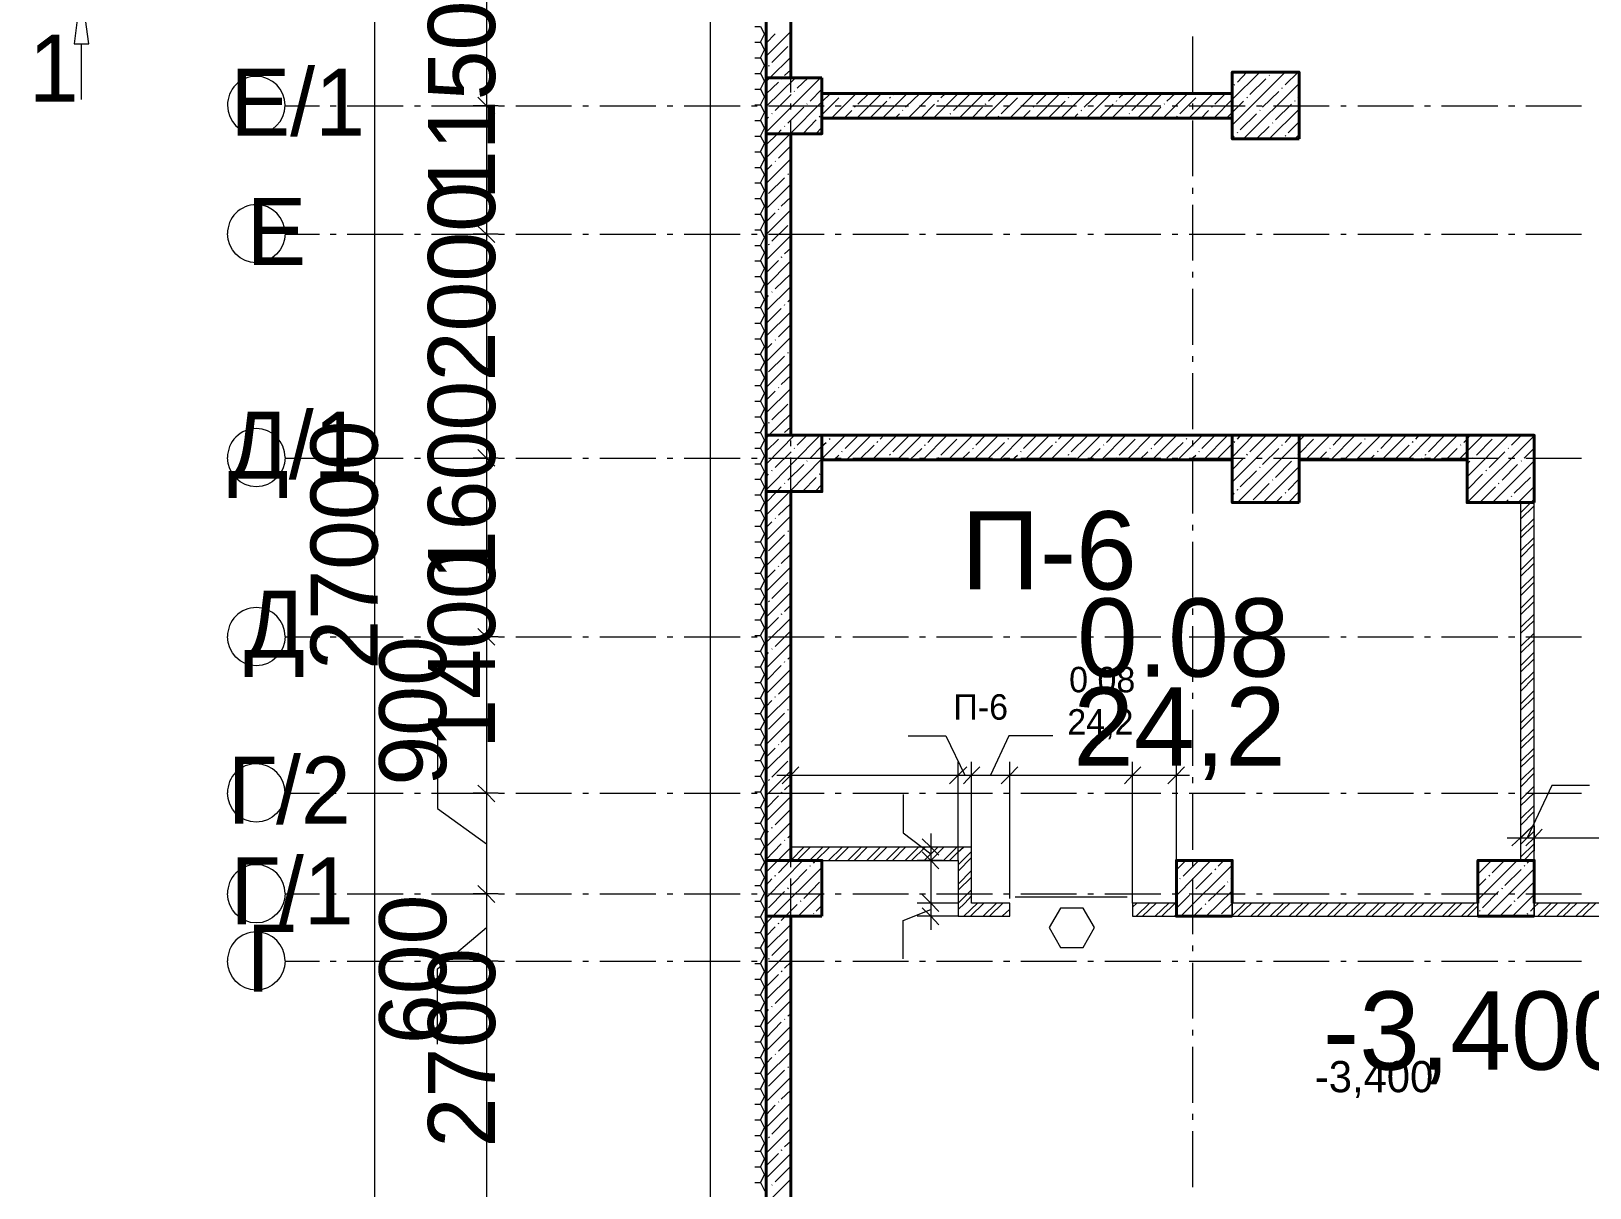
# Model space of a CAD drawing. Header units: millimetres. Extents: x -249154 to 415037, y -45458 to 354837.
# Drawn here: x -236816 to -222865, y 9990 to 20339 of the extents above; entities that cross this region are included whole.
import ezdxf

# ---------------------------------------------------------------- set-up
doc = ezdxf.new("R2010")
doc.units = ezdxf.units.MM
doc.layers.add('PDF _Текст', color=7, linetype='Continuous')
doc.styles.get("Standard").update_dxf_attribs({"font": 'arial.ttf'})

msp = doc.modelspace()

# ---------------------------------------------------------------- linework, layer by layer
at = {"lineweight": 9}
for points in [[(-191611, 25247), (-191611, 25650), (-195996, 25650), (-195996, 29132), (-230738, 29132), (-230738, 909), (-191611, 909), (-191611, 1308)], [(-233742, 28649), (-233742, 1392)], [(-232742, 28649), (-232742, 23675), (-232742, 22828), (-232742, 19672), (-232742, 18524), (-232742, 16520), (-232742, 14919), (-232742, 13521), (-232742, 12619), (-232742, 12017), (-232742, 9319), (-232742, 5112), (-232742, 1392)], [(-230340, 20380), (-230289, 20380), (-230251, 20312), (-230238, 20312)], [(-230340, 20240), (-230289, 20240), (-230251, 20172), (-230238, 20172)], [(-230289, 20240), (-230251, 20312)], [(-230238, 20117), (-230018, 20337)], [(-230238, 20231), (-230158, 20316)], [(-230018, 19791), (-230018, 20291)], [(-226417, 19791), (-226417, 20291)], [(-236368, 20227), (-236368, 19727)], [(-230340, 20100), (-230289, 20100), (-230251, 20032), (-230238, 20032)], [(-230289, 20100), (-230251, 20172)], [(-230238, 19888), (-230204, 19922), (-230018, 20108)], [(-230188, 20058), (-230044, 20202)], [(-230340, 19960), (-230289, 19960), (-230251, 19892), (-230238, 19892)], [(-230289, 19960), (-230251, 20032)], [(-230217, 20028), (-230209, 20032)], [(-230073, 19943), (-230018, 19994)], [(-226231, 19562), (-226066, 19727), (-225820, 19973)], [(-226066, 19956), (-226049, 19973)], [(-226066, 19498), (-225591, 19973)], [(-226019, 19884), (-225934, 19973)], [(-225705, 19973), (-225705, 19973)], [(-225591, 19859), (-225477, 19973)], [(-230340, 19820), (-230289, 19820), (-230251, 19753), (-230238, 19753)], [(-230289, 19820), (-230251, 19892)], [(-230238, 19664), (-229976, 19922)], [(-230238, 19435), (-229751, 19922)], [(-230238, 19778), (-230128, 19884)], [(-230103, 19914), (-230094, 19918)], [(-229959, 19829), (-229861, 19922)], [(-229844, 19714), (-229738, 19820)], [(-226049, 19859), (-226044, 19863)], [(-225964, 19376), (-225468, 19871)], [(-225909, 19774), (-225765, 19914)], [(-225735, 19943), (-225731, 19947)], [(-225621, 19829), (-225617, 19833)], [(-234543, 19672), (-234237, 19672)], [(-234140, 19672), (-234085, 19672)], [(-233988, 19672), (-233488, 19672)], [(-233386, 19672), (-233331, 19672)], [(-233233, 19672), (-232734, 19672)], [(-232636, 19672), (-232742, 19672), (-232861, 19672)], [(-232632, 19672), (-232581, 19672)], [(-232479, 19672), (-231980, 19672)], [(-231878, 19672), (-231827, 19672)], [(-231725, 19672), (-231225, 19672)], [(-231124, 19672), (-231073, 19672)], [(-230971, 19672), (-230471, 19672)], [(-230370, 19672), (-230319, 19672)], [(-230340, 19681), (-230289, 19681), (-230251, 19613), (-230238, 19613)], [(-230289, 19681), (-230251, 19753)], [(-230238, 19206), (-230022, 19422), (-229738, 19706), (-229662, 19782)], [(-230217, 19672), (-229717, 19672)], [(-230158, 19630), (-230014, 19774)], [(-230018, 19638), (-230018, 19693)], [(-229988, 19799), (-229984, 19803)], [(-229874, 19685), (-229870, 19689)], [(-229730, 19600), (-229586, 19744)], [(-229654, 19562), (-229433, 19782)], [(-229620, 19672), (-229565, 19672)], [(-229561, 19774), (-229556, 19778)], [(-229463, 19672), (-228963, 19672)], [(-229425, 19562), (-229205, 19782)], [(-229417, 19685), (-229319, 19782)], [(-229302, 19570), (-229158, 19714)], [(-229196, 19562), (-228976, 19782)], [(-229133, 19744), (-229124, 19748)], [(-229103, 19774), (-229090, 19782)], [(-228989, 19659), (-228862, 19782)], [(-228967, 19562), (-228747, 19782)], [(-228866, 19672), (-228811, 19672)], [(-228853, 19562), (-228730, 19685)], [(-228739, 19562), (-228518, 19782)], [(-228713, 19672), (-228213, 19672)], [(-228705, 19714), (-228696, 19719)], [(-228675, 19744), (-228633, 19782)], [(-228561, 19630), (-228417, 19774)], [(-228510, 19562), (-228290, 19782)], [(-228285, 19562), (-228065, 19782)], [(-228277, 19685), (-228268, 19689)], [(-228247, 19714), (-228175, 19782)], [(-228133, 19600), (-227989, 19744)], [(-228112, 19672), (-228057, 19672)], [(-228057, 19562), (-227836, 19782)], [(-227959, 19774), (-227955, 19778)], [(-227959, 19672), (-227459, 19672)], [(-227828, 19562), (-227608, 19782)], [(-227819, 19685), (-227722, 19782)], [(-227705, 19570), (-227561, 19714)], [(-227599, 19562), (-227379, 19782)], [(-227531, 19744), (-227527, 19748)], [(-227506, 19774), (-227493, 19782)], [(-227392, 19659), (-227264, 19782)], [(-227370, 19562), (-227150, 19782)], [(-227358, 19672), (-227307, 19672)], [(-227256, 19562), (-227133, 19685)], [(-227205, 19672), (-226705, 19672)], [(-227142, 19562), (-226921, 19782)], [(-227103, 19714), (-227099, 19719)], [(-227078, 19744), (-227036, 19782)], [(-226964, 19630), (-226820, 19774)], [(-226913, 19562), (-226693, 19782)], [(-226684, 19562), (-226464, 19782)], [(-226676, 19685), (-226671, 19689)], [(-226650, 19714), (-226578, 19782)], [(-226604, 19672), (-226553, 19672)], [(-226536, 19600), (-226392, 19744)], [(-226455, 19562), (-226235, 19782)], [(-226451, 19672), (-225951, 19672)], [(-226417, 19638), (-226417, 19693)], [(-226362, 19774), (-226358, 19778)], [(-226222, 19685), (-226125, 19782)], [(-226108, 19570), (-226066, 19613), (-225964, 19714)], [(-225934, 19744), (-225930, 19748)], [(-225850, 19672), (-225799, 19672)], [(-225794, 19659), (-225650, 19799)], [(-225697, 19672), (-225197, 19672)], [(-225680, 19545), (-225536, 19685)], [(-225506, 19714), (-225502, 19719)], [(-225477, 19744), (-225468, 19757)], [(-225095, 19672), (-225045, 19672)], [(-224943, 19672), (-224443, 19672)], [(-224346, 19672), (-224291, 19672)], [(-224193, 19672), (-223689, 19672)], [(-223592, 19672), (-223536, 19672)], [(-223439, 19672), (-222939, 19672)], [(-230340, 19541), (-230289, 19541), (-230251, 19473), (-230238, 19473)], [(-230289, 19541), (-230251, 19613)], [(-230238, 19549), (-230217, 19570)], [(-230188, 19600), (-230183, 19604)], [(-230044, 19515), (-229899, 19659)], [(-230018, 19041), (-230018, 19541)], [(-229908, 19422), (-229789, 19545)], [(-229760, 19570), (-229755, 19579)], [(-229539, 19562), (-229472, 19630)], [(-229446, 19659), (-229442, 19664)], [(-229082, 19562), (-229044, 19600)], [(-229018, 19630), (-229014, 19634)], [(-228624, 19562), (-228616, 19570)], [(-228590, 19600), (-228586, 19604)], [(-228396, 19562), (-228302, 19659)], [(-228163, 19570), (-228154, 19579)], [(-227942, 19562), (-227875, 19630)], [(-227849, 19659), (-227841, 19664)], [(-227485, 19562), (-227447, 19600)], [(-227417, 19630), (-227413, 19634)], [(-227027, 19562), (-227019, 19570)], [(-226989, 19600), (-226985, 19604)], [(-226798, 19562), (-226705, 19659)], [(-226561, 19570), (-226557, 19579)], [(-226417, 19041), (-226417, 19541)], [(-226345, 19562), (-226277, 19630)], [(-226248, 19659), (-226244, 19664)], [(-225994, 19456), (-225850, 19600)], [(-225820, 19630), (-225816, 19634)], [(-225735, 19376), (-225468, 19642)], [(-230340, 19401), (-230289, 19401), (-230251, 19333), (-230238, 19333)], [(-230289, 19401), (-230251, 19473)], [(-230238, 19321), (-230137, 19422), (-230103, 19456)], [(-230073, 19486), (-230069, 19490)], [(-229794, 19422), (-229738, 19477)], [(-226066, 19384), (-226049, 19401)], [(-226019, 19431), (-226015, 19435)], [(-225850, 19376), (-225735, 19486)], [(-225705, 19515), (-225701, 19520)], [(-225591, 19401), (-225587, 19405)], [(-225566, 19431), (-225468, 19528)], [(-225506, 19376), (-225468, 19414)], [(-230340, 19261), (-230289, 19261), (-230251, 19193), (-230238, 19193)], [(-230289, 19261), (-230251, 19333)], [(-230128, 19202), (-230018, 19312)], [(-230340, 19121), (-230289, 19121), (-230251, 19054), (-230238, 19054)], [(-230289, 19121), (-230251, 19193)], [(-230238, 18977), (-230018, 19198)], [(-230238, 19092), (-230188, 19143)], [(-230158, 19172), (-230154, 19176)], [(-230340, 18982), (-230289, 18982), (-230251, 18914), (-230238, 18914)], [(-230289, 18982), (-230251, 19054)], [(-230217, 18888), (-230073, 19028)], [(-230044, 19058), (-230039, 19062)], [(-230340, 18842), (-230289, 18842), (-230251, 18774), (-230238, 18774)], [(-230289, 18842), (-230251, 18914)], [(-230238, 18749), (-230018, 18969)], [(-230238, 18863), (-230238, 18863)], [(-230103, 18774), (-230018, 18855)], [(-230018, 18884), (-230018, 18939)], [(-226417, 18884), (-226417, 18939)], [(-230340, 18702), (-230289, 18702), (-230251, 18634), (-230238, 18634)], [(-230289, 18702), (-230251, 18774)], [(-230238, 18520), (-230018, 18740)], [(-230238, 18634), (-230158, 18715)], [(-230128, 18744), (-230124, 18749)], [(-230018, 18287), (-230018, 18787)], [(-226417, 18287), (-226417, 18787)], [(-230340, 18562), (-230289, 18562), (-230251, 18494), (-230238, 18494)], [(-230289, 18562), (-230251, 18634)], [(-230188, 18461), (-230044, 18600)], [(-234543, 18524), (-234237, 18524)], [(-234140, 18524), (-234085, 18524)], [(-233988, 18524), (-233488, 18524)], [(-233386, 18524), (-233331, 18524)], [(-233233, 18524), (-232734, 18524)], [(-232636, 18524), (-232742, 18524), (-232861, 18524)], [(-232632, 18524), (-232581, 18524)], [(-232479, 18524), (-231980, 18524)], [(-231878, 18524), (-231827, 18524)], [(-231725, 18524), (-231225, 18524)], [(-231124, 18524), (-231073, 18524)], [(-230971, 18524), (-230471, 18524)], [(-230370, 18524), (-230319, 18524)], [(-230340, 18422), (-230289, 18422), (-230251, 18355), (-230238, 18355)], [(-230289, 18422), (-230251, 18494)], [(-230238, 18291), (-230018, 18511)], [(-230217, 18524), (-229717, 18524)], [(-230217, 18431), (-230209, 18435)], [(-229620, 18524), (-229565, 18524)], [(-229463, 18524), (-228963, 18524)], [(-228866, 18524), (-228811, 18524)], [(-228713, 18524), (-228213, 18524)], [(-228112, 18524), (-228057, 18524)], [(-227959, 18524), (-227459, 18524)], [(-227358, 18524), (-227307, 18524)], [(-227205, 18524), (-226705, 18524)], [(-226604, 18524), (-226553, 18524)], [(-226451, 18524), (-225951, 18524)], [(-225850, 18524), (-225799, 18524)], [(-225697, 18524), (-225197, 18524)], [(-225095, 18524), (-225045, 18524)], [(-224943, 18524), (-224443, 18524)], [(-224346, 18524), (-224291, 18524)], [(-224193, 18524), (-223689, 18524)], [(-223592, 18524), (-223536, 18524)], [(-223439, 18524), (-222939, 18524)], [(-230340, 18283), (-230289, 18283), (-230251, 18215), (-230238, 18215)], [(-230289, 18283), (-230251, 18355)], [(-230238, 18177), (-230128, 18287)], [(-230238, 18062), (-230018, 18283)], [(-230103, 18316), (-230094, 18321)], [(-230073, 18346), (-230018, 18397)], [(-230340, 18143), (-230289, 18143), (-230251, 18075), (-230238, 18075)], [(-230289, 18143), (-230251, 18215)], [(-230158, 18033), (-230018, 18168)], [(-230018, 18134), (-230018, 18185)], [(-226417, 18134), (-226417, 18185)], [(-230340, 18007), (-230289, 18007), (-230251, 17935), (-230238, 17935)], [(-230289, 18007), (-230251, 18075)], [(-230238, 17838), (-230018, 18054)], [(-230188, 18003), (-230183, 18007)], [(-230018, 17533), (-230018, 18033)], [(-226417, 17533), (-226417, 18033)], [(-230340, 17867), (-230289, 17867), (-230251, 17795), (-230238, 17795)], [(-230289, 17867), (-230251, 17935)], [(-230238, 17948), (-230217, 17973)], [(-230238, 17723), (-230103, 17859)], [(-230073, 17889), (-230069, 17893)], [(-230044, 17918), (-230018, 17944)], [(-230340, 17728), (-230289, 17728), (-230251, 17656), (-230238, 17656)], [(-230289, 17728), (-230251, 17795)], [(-230238, 17609), (-230018, 17829)], [(-230340, 17588), (-230289, 17588), (-230251, 17516), (-230238, 17516)], [(-230289, 17588), (-230251, 17656)], [(-230238, 17380), (-230018, 17601)], [(-230158, 17575), (-230154, 17579)], [(-230128, 17605), (-230018, 17715)], [(-230340, 17448), (-230289, 17448), (-230251, 17376), (-230238, 17376)], [(-230289, 17448), (-230251, 17516)], [(-230238, 17495), (-230188, 17545)], [(-230044, 17461), (-230039, 17465)], [(-230340, 17308), (-230289, 17308), (-230251, 17236), (-230238, 17236)], [(-230289, 17308), (-230251, 17376)], [(-230238, 17152), (-230018, 17372)], [(-230217, 17291), (-230073, 17431)], [(-230018, 17380), (-230018, 17431)], [(-226417, 17380), (-226417, 17431)], [(-230340, 17168), (-230289, 17168), (-230251, 17096), (-230238, 17096)], [(-230289, 17168), (-230251, 17236)], [(-230238, 17266), (-230238, 17266)], [(-230103, 17177), (-230018, 17257)], [(-230018, 16779), (-230018, 17279)], [(-226417, 16779), (-226417, 17279)], [(-230340, 17029), (-230289, 17029), (-230251, 16957), (-230238, 16957)], [(-230289, 17029), (-230251, 17096)], [(-230238, 16923), (-230018, 17143)], [(-230238, 17037), (-230158, 17118)], [(-230128, 17147), (-230124, 17152)], [(-230340, 16889), (-230289, 16889), (-230251, 16817), (-230238, 16817)], [(-230289, 16889), (-230251, 16957)], [(-230238, 16694), (-230213, 16724), (-230018, 16914)], [(-230188, 16863), (-230044, 17003)], [(-230340, 16749), (-230289, 16749), (-230251, 16677), (-230238, 16677)], [(-230289, 16749), (-230251, 16817)], [(-230217, 16834), (-230209, 16838)], [(-230073, 16749), (-230018, 16800)], [(-230340, 16609), (-230289, 16609), (-230251, 16537), (-230238, 16537)], [(-230289, 16609), (-230251, 16677)], [(-230238, 16465), (-229984, 16724)], [(-230238, 16236), (-229755, 16724)], [(-230238, 16008), (-230027, 16220), (-229738, 16512), (-229527, 16724)], [(-230238, 16580), (-230128, 16690)], [(-230103, 16719), (-230099, 16724), (-230094, 16724)], [(-230018, 16626), (-230018, 16677)], [(-229988, 16605), (-229984, 16609)], [(-229959, 16635), (-229870, 16724)], [(-229844, 16520), (-229738, 16626), (-229700, 16660)], [(-229675, 16690), (-229666, 16694)], [(-229645, 16719), (-229641, 16724)], [(-229531, 16605), (-229412, 16724)], [(-229518, 16503), (-229298, 16724)], [(-229404, 16503), (-229272, 16635)], [(-229289, 16503), (-229069, 16724)], [(-229247, 16660), (-229239, 16669)], [(-229217, 16690), (-229184, 16724)], [(-229103, 16575), (-228959, 16719)], [(-229065, 16503), (-228845, 16724)], [(-228951, 16503), (-228845, 16605)], [(-228836, 16503), (-228616, 16724)], [(-228819, 16635), (-228811, 16639)], [(-228790, 16660), (-228730, 16724)], [(-228675, 16546), (-228531, 16690)], [(-228607, 16503), (-228387, 16724)], [(-228501, 16719), (-228501, 16724)], [(-228387, 16605), (-228383, 16609)], [(-228379, 16503), (-228158, 16724)], [(-228362, 16635), (-228273, 16724)], [(-228247, 16520), (-228103, 16660)], [(-228150, 16503), (-227930, 16724)], [(-228074, 16690), (-228069, 16694)], [(-228048, 16719), (-228044, 16724)], [(-227934, 16605), (-227815, 16724)], [(-227921, 16503), (-227701, 16724)], [(-227807, 16503), (-227675, 16635)], [(-227692, 16503), (-227472, 16724)], [(-227646, 16660), (-227642, 16669)], [(-227620, 16690), (-227586, 16724)], [(-227506, 16575), (-227362, 16719)], [(-227464, 16503), (-227243, 16724)], [(-227349, 16503), (-227248, 16605)], [(-227235, 16503), (-227019, 16724)], [(-227218, 16635), (-227214, 16639)], [(-227192, 16660), (-227129, 16724)], [(-227078, 16546), (-226934, 16690)], [(-227010, 16503), (-226790, 16724)], [(-226904, 16719), (-226904, 16724)], [(-226790, 16605), (-226786, 16609)], [(-226782, 16503), (-226561, 16724)], [(-226765, 16635), (-226676, 16724)], [(-226650, 16520), (-226506, 16660)], [(-226553, 16503), (-226332, 16724)], [(-226477, 16690), (-226472, 16694)], [(-226447, 16719), (-226447, 16724)], [(-226417, 16626), (-226417, 16677)], [(-226337, 16605), (-226218, 16724)], [(-226324, 16503), (-226104, 16724)], [(-226210, 16503), (-226078, 16635)], [(-226095, 16503), (-226066, 16529), (-225875, 16724)], [(-226066, 16304), (-225646, 16724)], [(-226049, 16660), (-226044, 16669)], [(-226019, 16122), (-225468, 16673), (-225417, 16724)], [(-226019, 16690), (-225989, 16724)], [(-225909, 16575), (-225765, 16719)], [(-225794, 16461), (-225650, 16605)], [(-225621, 16635), (-225617, 16639)], [(-225591, 16660), (-225532, 16724)], [(-225477, 16546), (-225468, 16558), (-225337, 16690)], [(-225409, 16503), (-225189, 16724)], [(-225307, 16719), (-225303, 16724)], [(-225193, 16605), (-225189, 16609)], [(-225184, 16503), (-224964, 16724)], [(-225163, 16635), (-225079, 16724)], [(-225049, 16520), (-224909, 16660)], [(-224956, 16503), (-224735, 16724)], [(-224879, 16690), (-224875, 16694)], [(-224850, 16719), (-224850, 16724)], [(-224735, 16605), (-224621, 16724)], [(-224727, 16503), (-224507, 16724)], [(-224613, 16503), (-224481, 16635)], [(-224498, 16503), (-224278, 16724)], [(-224452, 16660), (-224447, 16669)], [(-224422, 16690), (-224392, 16724)], [(-224308, 16575), (-224168, 16719)], [(-224269, 16503), (-224049, 16724)], [(-224155, 16503), (-224053, 16605)], [(-224041, 16503), (-223964, 16580), (-223820, 16724)], [(-224024, 16635), (-224019, 16639)], [(-223994, 16660), (-223964, 16690), (-223935, 16724)], [(-223964, 16351), (-223592, 16724)], [(-223964, 16122), (-223363, 16719)], [(-223880, 16546), (-223740, 16690)], [(-223710, 16719), (-223706, 16724)], [(-223596, 16605), (-223592, 16609)], [(-223566, 16635), (-223477, 16724)], [(-223452, 16520), (-223363, 16609)], [(-234543, 16520), (-234237, 16520)], [(-234140, 16520), (-234085, 16520)], [(-233988, 16520), (-233488, 16520)], [(-233386, 16520), (-233331, 16520)], [(-233233, 16520), (-232734, 16520)], [(-232636, 16520), (-232742, 16520), (-232861, 16520)], [(-232632, 16520), (-232581, 16520)], [(-232479, 16520), (-231980, 16520)], [(-231878, 16520), (-231827, 16520)], [(-231725, 16520), (-231225, 16520)], [(-231124, 16520), (-231073, 16520)], [(-230971, 16520), (-230471, 16520)], [(-230370, 16520), (-230319, 16520)], [(-230340, 16469), (-230289, 16469), (-230251, 16397), (-230238, 16397)], [(-230289, 16469), (-230251, 16537)], [(-230217, 16520), (-229717, 16520)], [(-230158, 16436), (-230014, 16575)], [(-230018, 16025), (-230018, 16525)], [(-229874, 16491), (-229870, 16495)], [(-229633, 16503), (-229586, 16546)], [(-229620, 16520), (-229565, 16520)], [(-229561, 16575), (-229556, 16580)], [(-229463, 16520), (-228963, 16520)], [(-229175, 16503), (-229158, 16520)], [(-229133, 16546), (-229124, 16554)], [(-228866, 16520), (-228811, 16520)], [(-228713, 16520), (-228213, 16520)], [(-228705, 16520), (-228696, 16525)], [(-228493, 16503), (-228417, 16575)], [(-228112, 16520), (-228057, 16520)], [(-228035, 16503), (-227989, 16546)], [(-227959, 16575), (-227955, 16580)], [(-227959, 16520), (-227459, 16520)], [(-227578, 16503), (-227561, 16520)], [(-227531, 16546), (-227527, 16554)], [(-227358, 16520), (-227307, 16520)], [(-227205, 16520), (-226705, 16520)], [(-227103, 16520), (-227099, 16525)], [(-226896, 16503), (-226820, 16575)], [(-226604, 16520), (-226553, 16520)], [(-226451, 16520), (-225951, 16520)], [(-226438, 16503), (-226392, 16546)], [(-226417, 16025), (-226417, 16525)], [(-226362, 16575), (-226358, 16580)], [(-226066, 16414), (-225964, 16520)], [(-225934, 16546), (-225930, 16554)], [(-225850, 16520), (-225799, 16520)], [(-225697, 16520), (-225197, 16520)], [(-225680, 16347), (-225536, 16491)], [(-225506, 16520), (-225502, 16525)], [(-225295, 16503), (-225223, 16575)], [(-225095, 16520), (-225045, 16520)], [(-224943, 16520), (-224443, 16520)], [(-224841, 16503), (-224795, 16546)], [(-224765, 16575), (-224761, 16580)], [(-224384, 16503), (-224367, 16520)], [(-224346, 16520), (-224291, 16520)], [(-224337, 16546), (-224333, 16554)], [(-224193, 16520), (-223689, 16520)], [(-223964, 16465), (-223939, 16491)], [(-223909, 16520), (-223905, 16525)], [(-223765, 16436), (-223625, 16575)], [(-223736, 16122), (-223363, 16495)], [(-223592, 16520), (-223536, 16520)], [(-223481, 16491), (-223477, 16495)], [(-223439, 16520), (-222939, 16520)], [(-230340, 16330), (-230289, 16330), (-230251, 16258), (-230238, 16258)], [(-230289, 16330), (-230251, 16397)], [(-230238, 16351), (-230217, 16376)], [(-230188, 16406), (-230183, 16410)], [(-230044, 16321), (-229899, 16461)], [(-229912, 16220), (-229789, 16347)], [(-229760, 16376), (-229755, 16380)], [(-225994, 16262), (-225850, 16406)], [(-225820, 16436), (-225816, 16440)], [(-225790, 16122), (-225468, 16444)], [(-225705, 16321), (-225701, 16325)], [(-225566, 16232), (-225468, 16334)], [(-223964, 16236), (-223825, 16376)], [(-223795, 16406), (-223791, 16410)], [(-223651, 16321), (-223511, 16461)], [(-223541, 16207), (-223397, 16347)], [(-223367, 16376), (-223363, 16380)], [(-230340, 16190), (-230289, 16190), (-230251, 16118), (-230238, 16118)], [(-230289, 16190), (-230251, 16258)], [(-230238, 16122), (-230141, 16220), (-230103, 16262)], [(-230073, 16292), (-230069, 16296)], [(-229798, 16220), (-229738, 16283)], [(-226066, 16190), (-226049, 16207)], [(-226019, 16232), (-226015, 16241)], [(-225879, 16147), (-225735, 16292)], [(-225591, 16207), (-225587, 16211)], [(-225561, 16122), (-225468, 16220)], [(-223850, 16122), (-223710, 16262)], [(-223681, 16292), (-223676, 16296)], [(-223507, 16122), (-223363, 16266)], [(-230340, 16050), (-230289, 16050), (-230251, 15978), (-230238, 15978)], [(-230289, 16050), (-230251, 16118)], [(-230128, 16008), (-230018, 16114)], [(-225905, 16122), (-225900, 16126)], [(-225676, 16122), (-225621, 16177)], [(-223621, 16122), (-223596, 16147)], [(-223566, 16177), (-223562, 16181)], [(-223486, 16029), (-223392, 16122)], [(-223486, 15974), (-223363, 16092)], [(-223392, 16122), (-223363, 16152)], [(-230340, 15910), (-230289, 15910), (-230251, 15838), (-230238, 15838)], [(-230289, 15910), (-230251, 15978)], [(-230238, 15783), (-230018, 16003)], [(-230238, 15898), (-230188, 15948)], [(-230158, 15978), (-230154, 15982)], [(-230018, 15872), (-230018, 15923)], [(-226417, 15872), (-226417, 15923)], [(-223486, 15859), (-223363, 15978)], [(-223486, 15804), (-223363, 15923)], [(-230340, 15770), (-230289, 15770), (-230251, 15698), (-230238, 15698)], [(-230289, 15770), (-230251, 15838)], [(-230238, 15554), (-230018, 15775)], [(-230217, 15690), (-230073, 15834)], [(-230044, 15864), (-230039, 15868)], [(-230018, 15271), (-230018, 15770)], [(-226417, 15271), (-226417, 15770)], [(-223486, 15690), (-223363, 15809)], [(-230340, 15631), (-230289, 15631), (-230251, 15559), (-230238, 15559)], [(-230289, 15631), (-230251, 15698)], [(-230238, 15669), (-230238, 15669)], [(-230103, 15576), (-230018, 15660)], [(-223486, 15631), (-223363, 15754)], [(-223486, 15516), (-223363, 15639)], [(-230340, 15491), (-230289, 15491), (-230251, 15419), (-230238, 15419)], [(-230289, 15491), (-230251, 15559)], [(-230238, 15326), (-230018, 15546)], [(-230238, 15440), (-230158, 15521)], [(-230128, 15550), (-230124, 15554)], [(-223486, 15461), (-223363, 15580)], [(-230340, 15351), (-230289, 15351), (-230251, 15279), (-230238, 15279)], [(-230289, 15351), (-230251, 15419)], [(-230188, 15262), (-230044, 15406)], [(-223486, 15347), (-223363, 15465)], [(-223486, 15288), (-223363, 15410)], [(-230340, 15211), (-230289, 15211), (-230251, 15139), (-230238, 15139)], [(-230289, 15211), (-230251, 15279)], [(-230238, 15097), (-230018, 15317)], [(-230217, 15237), (-230209, 15241)], [(-223486, 15173), (-223363, 15296)], [(-223486, 15118), (-223363, 15237)], [(-230340, 15071), (-230289, 15071), (-230251, 14999), (-230238, 14999)], [(-230289, 15071), (-230251, 15139)], [(-230238, 14982), (-230128, 15093)], [(-230238, 14868), (-230018, 15088)], [(-230103, 15122), (-230094, 15127)], [(-230073, 15148), (-230018, 15203)], [(-230018, 15118), (-230018, 15173)], [(-226417, 15118), (-226417, 15173)], [(-223486, 15004), (-223363, 15122)], [(-230340, 14932), (-230289, 14932), (-230251, 14860), (-230238, 14860)], [(-230289, 14932), (-230251, 14999)], [(-230158, 14834), (-230018, 14974)], [(-230018, 14516), (-230018, 15016)], [(-226417, 14516), (-226417, 15016)], [(-223486, 14949), (-223363, 15067)], [(-223486, 14834), (-223363, 14953)], [(-234543, 14919), (-234237, 14919)], [(-234140, 14919), (-234085, 14919)], [(-233988, 14919), (-233488, 14919)], [(-233386, 14919), (-233331, 14919)], [(-233233, 14919), (-232734, 14919)], [(-232636, 14919), (-232742, 14919), (-232861, 14919)], [(-232632, 14919), (-232581, 14919)], [(-232479, 14919), (-231980, 14919)], [(-231878, 14919), (-231827, 14919)], [(-231725, 14919), (-231225, 14919)], [(-231124, 14919), (-231073, 14919)], [(-230971, 14919), (-230471, 14919)], [(-230370, 14919), (-230319, 14919)], [(-230340, 14792), (-230289, 14792), (-230251, 14720), (-230238, 14720)], [(-230289, 14792), (-230251, 14860)], [(-230238, 14639), (-230018, 14860)], [(-230217, 14919), (-229717, 14919)], [(-230188, 14809), (-230183, 14813)], [(-229620, 14919), (-229565, 14919)], [(-229463, 14919), (-228963, 14919)], [(-228866, 14919), (-228811, 14919)], [(-228713, 14919), (-228213, 14919)], [(-228112, 14919), (-228057, 14919)], [(-227959, 14919), (-227459, 14919)], [(-227358, 14919), (-227307, 14919)], [(-227205, 14919), (-226705, 14919)], [(-226604, 14919), (-226553, 14919)], [(-226451, 14919), (-225951, 14919)], [(-225850, 14919), (-225799, 14919)], [(-225697, 14919), (-225197, 14919)], [(-225095, 14919), (-225045, 14919)], [(-224943, 14919), (-224443, 14919)], [(-224346, 14919), (-224291, 14919)], [(-224193, 14919), (-223689, 14919)], [(-223592, 14919), (-223536, 14919)], [(-223486, 14775), (-223363, 14894)], [(-223439, 14919), (-222939, 14919)], [(-230340, 14652), (-230289, 14652), (-230251, 14580), (-230238, 14580)], [(-230289, 14652), (-230251, 14720)], [(-230238, 14754), (-230217, 14779)], [(-230238, 14525), (-230103, 14665)], [(-230073, 14694), (-230069, 14699)], [(-230044, 14720), (-230018, 14745)], [(-223486, 14661), (-223363, 14783)], [(-223486, 14605), (-223363, 14724)], [(-230340, 14512), (-230289, 14512), (-230251, 14440), (-230238, 14440)], [(-230289, 14512), (-230251, 14580)], [(-230238, 14411), (-230018, 14631)], [(-230128, 14406), (-230018, 14516)], [(-223486, 14491), (-223363, 14610)], [(-223486, 14432), (-223363, 14555)], [(-230340, 14372), (-230289, 14372), (-230251, 14300), (-230238, 14300)], [(-230289, 14372), (-230251, 14440)], [(-230238, 14182), (-230018, 14402)], [(-230158, 14381), (-230154, 14385)], [(-230018, 14364), (-230018, 14419)], [(-226417, 14364), (-226417, 14419)], [(-223486, 14317), (-223363, 14440)], [(-223486, 14262), (-223363, 14381)], [(-230340, 14233), (-230289, 14233), (-230251, 14161), (-230238, 14161)], [(-230289, 14233), (-230251, 14300)], [(-230238, 14296), (-230188, 14351)], [(-230217, 14093), (-230073, 14237)], [(-230044, 14267), (-230039, 14271)], [(-230018, 13767), (-230018, 14267)], [(-226417, 13767), (-226417, 14267)], [(-223486, 14148), (-223363, 14267)], [(-230340, 14093), (-230289, 14093), (-230251, 14021), (-230238, 14021)], [(-230289, 14093), (-230251, 14161)], [(-230238, 13957), (-230018, 14178)], [(-223486, 14089), (-223363, 14211)], [(-223486, 13978), (-223363, 14097)], [(-233178, 14063), (-233178, 13385), (-232742, 13068)], [(-230340, 13953), (-230289, 13953), (-230251, 13881), (-230238, 13881)], [(-230289, 13953), (-230251, 14021)], [(-230238, 14067), (-230238, 14072)], [(-230128, 13953), (-230124, 13957)], [(-230103, 13978), (-230018, 14063)], [(-228967, 14034), (-228629, 14034), (-228459, 13682)], [(-227671, 14034), (-228065, 14034), (-228230, 13682)], [(-223486, 13919), (-223363, 14038)], [(-230340, 13813), (-230289, 13813), (-230251, 13741), (-230238, 13741)], [(-230289, 13813), (-230251, 13881)], [(-230238, 13729), (-230018, 13949)], [(-230238, 13843), (-230158, 13923)], [(-223486, 13805), (-223363, 13923)], [(-223486, 13750), (-223363, 13868)], [(-230340, 13673), (-230289, 13673), (-230251, 13601), (-230238, 13601)], [(-230289, 13673), (-230251, 13741)], [(-230238, 13500), (-230018, 13720)], [(-230188, 13665), (-230044, 13809)], [(-230141, 13682), (-228518, 13682), (-228400, 13682), (-228057, 13682), (-226959, 13682), (-226447, 13682)], [(-230018, 13788), (-230018, 13682), (-230018, 13563)], [(-228518, 12919), (-228518, 13682), (-228518, 13801)], [(-228400, 13038), (-228400, 13682), (-228400, 13801)], [(-228057, 12580), (-228057, 13682), (-228057, 13801)], [(-226959, 12538), (-226959, 13682), (-226959, 13801)], [(-226565, 12919), (-226565, 13682), (-226565, 13801)], [(-223486, 13635), (-223363, 13754)], [(-223486, 13576), (-223363, 13699)], [(-230340, 13534), (-230289, 13534), (-230251, 13462), (-230238, 13462)], [(-230289, 13534), (-230251, 13601)], [(-230217, 13635), (-230209, 13644)], [(-230073, 13551), (-230018, 13606)], [(-230018, 13610), (-230018, 13665)], [(-226417, 13610), (-226417, 13665)], [(-223486, 13462), (-223363, 13585)], [(-222867, 13589), (-223206, 13589), (-223426, 13123)], [(-234543, 13521), (-234237, 13521)], [(-234140, 13521), (-234085, 13521)], [(-233988, 13521), (-233488, 13521)], [(-233386, 13521), (-233331, 13521)], [(-233233, 13521), (-232734, 13521)], [(-232636, 13521), (-232742, 13521), (-232861, 13521)], [(-232632, 13521), (-232581, 13521)], [(-232479, 13521), (-231980, 13521)], [(-231878, 13521), (-231827, 13521)], [(-231725, 13521), (-231225, 13521)], [(-231124, 13521), (-231073, 13521)], [(-230971, 13521), (-230471, 13521)], [(-230370, 13521), (-230319, 13521)], [(-230340, 13394), (-230289, 13394), (-230251, 13322), (-230238, 13322)], [(-230289, 13394), (-230251, 13462)], [(-230238, 13385), (-230128, 13496)], [(-230238, 13271), (-230018, 13491)], [(-230217, 13521), (-229717, 13521)], [(-230103, 13525), (-230094, 13529)], [(-230018, 13013), (-230018, 13512)], [(-229620, 13521), (-229565, 13521)], [(-229463, 13521), (-228963, 13521)], [(-229010, 13508), (-229010, 13165), (-228764, 12979)], [(-228866, 13521), (-228811, 13521)], [(-228713, 13521), (-228213, 13521)], [(-228112, 13521), (-228057, 13521)], [(-227959, 13521), (-227459, 13521)], [(-227358, 13521), (-227307, 13521)], [(-227205, 13521), (-226705, 13521)], [(-226604, 13521), (-226553, 13521)], [(-226451, 13521), (-225951, 13521)], [(-226417, 13013), (-226417, 13512)], [(-225850, 13521), (-225799, 13521)], [(-225697, 13521), (-225197, 13521)], [(-225095, 13521), (-225045, 13521)], [(-224943, 13521), (-224443, 13521)], [(-224346, 13521), (-224291, 13521)], [(-224193, 13521), (-223689, 13521)], [(-223592, 13521), (-223536, 13521)], [(-223486, 13407), (-223363, 13525)], [(-223486, 13292), (-223363, 13411)], [(-223439, 13521), (-222939, 13521)], [(-230340, 13254), (-230289, 13254), (-230251, 13182), (-230238, 13182)], [(-230289, 13254), (-230251, 13322)], [(-230238, 13042), (-230018, 13263)], [(-230158, 13237), (-230018, 13377)], [(-223486, 13233), (-223363, 13356)], [(-230340, 13114), (-230289, 13114), (-230251, 13042), (-230238, 13042)], [(-230289, 13114), (-230251, 13182)], [(-230238, 13157), (-230217, 13182)], [(-230188, 13207), (-230183, 13216)], [(-230044, 13123), (-230018, 13148)], [(-228764, 13161), (-228764, 12919), (-228764, 12538), (-228764, 12297)], [(-223604, 13123), (-223363, 13123), (-220003, 13123)], [(-223486, 13119), (-223363, 13241)], [(-223486, 13229), (-223486, 13123), (-223486, 13004)], [(-223486, 13063), (-223363, 13182)], [(-223363, 13229), (-223363, 13123), (-223363, 13004)], [(-230289, 12974), (-230251, 13042)], [(-230238, 12928), (-230103, 13068)], [(-230238, 12813), (-230132, 12919), (-230018, 13034)], [(-230073, 13097), (-230069, 13102)], [(-230018, 12919), (-229899, 13038)], [(-230018, 13034), (-230014, 13038)], [(-229963, 12919), (-229844, 13038)], [(-229849, 12919), (-229730, 13038)], [(-229794, 12919), (-229671, 13038)], [(-229679, 12919), (-229556, 13038)], [(-229620, 12919), (-229501, 13038)], [(-229505, 12919), (-229387, 13038)], [(-229450, 12919), (-229332, 13038)], [(-229336, 12919), (-229217, 13038)], [(-229277, 12919), (-229158, 13038)], [(-229162, 12919), (-229044, 13038)], [(-229107, 12919), (-228989, 13038)], [(-228993, 12919), (-228874, 13038)], [(-228938, 12919), (-228815, 13038)], [(-228658, 13038), (-228764, 13038), (-228887, 13038)], [(-228823, 12919), (-228701, 13038)], [(-228764, 12919), (-228646, 13038)], [(-228650, 12919), (-228531, 13038)], [(-228595, 12919), (-228518, 12996), (-228472, 13038)], [(-228518, 12881), (-228400, 13000)], [(-223486, 12949), (-223363, 13068)], [(-223456, 12919), (-223363, 13013)], [(-230340, 12974), (-230289, 12974), (-230251, 12902), (-230238, 12902)], [(-230289, 12835), (-230251, 12902)], [(-230238, 12585), (-229908, 12919)], [(-230238, 12356), (-230179, 12420), (-229738, 12856)], [(-230128, 12809), (-230022, 12919), (-230018, 12919)], [(-230018, 12860), (-230018, 12911)], [(-230014, 12695), (-229874, 12839)], [(-229844, 12869), (-229840, 12873)], [(-229815, 12894), (-229794, 12919)], [(-228658, 12919), (-228764, 12919), (-228887, 12919)], [(-228518, 12822), (-228400, 12945)], [(-226565, 12835), (-226481, 12919)], [(-226565, 12606), (-226256, 12919)], [(-226527, 12420), (-226066, 12877)], [(-226506, 12780), (-226366, 12919)], [(-226417, 12860), (-226417, 12911)], [(-226222, 12839), (-226214, 12843)], [(-226193, 12869), (-226142, 12919)], [(-223867, 12797), (-223744, 12919)], [(-223867, 12568), (-223515, 12919)], [(-223786, 12420), (-223363, 12843)], [(-223740, 12809), (-223630, 12919)], [(-223625, 12695), (-223481, 12839)], [(-223452, 12869), (-223448, 12873)], [(-223426, 12894), (-223401, 12919)], [(-230340, 12835), (-230289, 12835), (-230251, 12763), (-230238, 12763)], [(-230289, 12695), (-230251, 12763)], [(-230238, 12699), (-230188, 12754)], [(-230158, 12780), (-230154, 12788)], [(-230018, 12259), (-230018, 12758)], [(-229899, 12580), (-229760, 12725)], [(-228518, 12708), (-228400, 12830)], [(-228518, 12653), (-228400, 12771)], [(-226565, 12720), (-226561, 12725)], [(-226536, 12754), (-226532, 12758)], [(-226417, 12259), (-226417, 12758)], [(-226392, 12665), (-226248, 12809)], [(-226108, 12725), (-226104, 12729)], [(-226078, 12754), (-226066, 12763)], [(-223867, 12682), (-223795, 12754)], [(-223765, 12780), (-223761, 12788)], [(-223511, 12580), (-223367, 12725)], [(-234543, 12619), (-234237, 12619)], [(-234140, 12619), (-234085, 12619)], [(-233988, 12619), (-233488, 12619)], [(-233386, 12619), (-233331, 12619)], [(-233233, 12619), (-232734, 12619)], [(-232636, 12619), (-232742, 12619), (-232861, 12619)], [(-232632, 12619), (-232581, 12619)], [(-232479, 12619), (-231980, 12619)], [(-231878, 12619), (-231827, 12619)], [(-231725, 12619), (-231225, 12619)], [(-231124, 12619), (-231073, 12619)], [(-230971, 12619), (-230471, 12619)], [(-230370, 12619), (-230319, 12619)], [(-230340, 12695), (-230289, 12695), (-230251, 12623), (-230238, 12623)], [(-230289, 12555), (-230251, 12623)], [(-230217, 12496), (-230073, 12640)], [(-230217, 12619), (-229717, 12619)], [(-230044, 12665), (-230039, 12674)], [(-229950, 12420), (-229738, 12631)], [(-229929, 12555), (-229925, 12559)], [(-229620, 12619), (-229565, 12619)], [(-229463, 12619), (-228963, 12619)], [(-228866, 12619), (-228811, 12619)], [(-228713, 12619), (-228213, 12619)], [(-228518, 12538), (-228400, 12657)], [(-228518, 12479), (-228459, 12538), (-228400, 12602)], [(-228112, 12619), (-228057, 12619)], [(-228010, 12593), (-227006, 12593)], [(-227959, 12619), (-227459, 12619)], [(-227358, 12619), (-227307, 12619)], [(-227205, 12619), (-226705, 12619)], [(-226604, 12619), (-226553, 12619)], [(-226565, 12492), (-226447, 12610)], [(-226451, 12619), (-225951, 12619)], [(-226421, 12640), (-226417, 12644)], [(-226299, 12420), (-226066, 12648)], [(-226277, 12555), (-226133, 12695)], [(-225850, 12619), (-225799, 12619)], [(-225697, 12619), (-225197, 12619)], [(-225095, 12619), (-225045, 12619)], [(-224943, 12619), (-224443, 12619)], [(-224346, 12619), (-224291, 12619)], [(-224193, 12619), (-223689, 12619)], [(-223825, 12496), (-223681, 12640)], [(-223651, 12665), (-223647, 12674)], [(-223592, 12619), (-223536, 12619)], [(-223558, 12420), (-223363, 12614)], [(-223541, 12555), (-223532, 12559)], [(-223439, 12619), (-222939, 12619)], [(-230340, 12555), (-230289, 12555), (-230251, 12483), (-230238, 12483)], [(-230289, 12415), (-230251, 12483)], [(-230238, 12470), (-230238, 12470)], [(-230103, 12381), (-230065, 12420), (-229959, 12525)], [(-229815, 12441), (-229811, 12445)], [(-229789, 12466), (-229738, 12517)], [(-229010, 12038), (-229010, 12381), (-228764, 12479)], [(-228518, 12538), (-228764, 12538), (-228887, 12538)], [(-228518, 12420), (-228764, 12420), (-228887, 12420)], [(-228518, 12538), (-228518, 12538)], [(-228468, 12420), (-228345, 12538)], [(-228408, 12420), (-228290, 12538)], [(-228294, 12420), (-228175, 12538)], [(-228239, 12420), (-228120, 12538)], [(-228124, 12420), (-228057, 12483)], [(-228065, 12420), (-228057, 12428)], [(-226959, 12500), (-226921, 12538)], [(-226926, 12420), (-226807, 12538)], [(-226870, 12420), (-226748, 12538)], [(-226756, 12420), (-226633, 12538)], [(-226697, 12420), (-226578, 12538)], [(-226582, 12420), (-226565, 12436)], [(-226413, 12420), (-226337, 12496)], [(-226307, 12525), (-226303, 12530)], [(-226163, 12441), (-226066, 12534)], [(-226070, 12420), (-226066, 12424)], [(-226066, 12424), (-225951, 12538)], [(-226066, 12534), (-226066, 12538)], [(-226066, 12420), (-226066, 12538)], [(-226015, 12420), (-225892, 12538)], [(-225900, 12420), (-225778, 12538)], [(-225841, 12420), (-225722, 12538)], [(-225727, 12420), (-225608, 12538)], [(-225672, 12420), (-225549, 12538)], [(-225557, 12420), (-225434, 12538)], [(-225498, 12420), (-225379, 12538)], [(-225384, 12420), (-225265, 12538)], [(-225328, 12420), (-225210, 12538)], [(-225214, 12420), (-225095, 12538)], [(-225155, 12420), (-225036, 12538)], [(-225045, 12420), (-224922, 12538)], [(-224985, 12420), (-224867, 12538)], [(-224871, 12420), (-224752, 12538)], [(-224816, 12420), (-224693, 12538)], [(-224701, 12420), (-224579, 12538)], [(-224642, 12420), (-224524, 12538)], [(-224528, 12420), (-224409, 12538)], [(-224473, 12420), (-224350, 12538)], [(-224358, 12420), (-224240, 12538)], [(-224299, 12420), (-224180, 12538)], [(-224185, 12420), (-224066, 12538)], [(-224130, 12420), (-224011, 12538)], [(-224015, 12420), (-223897, 12538)], [(-223960, 12420), (-223867, 12513)], [(-223867, 12538), (-223867, 12420)], [(-223854, 12466), (-223846, 12470)], [(-223672, 12420), (-223566, 12525)], [(-223426, 12441), (-223418, 12445)], [(-223397, 12466), (-223363, 12500)], [(-223363, 12500), (-223325, 12538)], [(-223363, 12420), (-223363, 12538)], [(-220126, 12538), (-223363, 12538), (-223363, 12420), (-220126, 12420)], [(-223329, 12420), (-223210, 12538)], [(-223274, 12420), (-223155, 12538)], [(-223159, 12420), (-223041, 12538)], [(-223104, 12420), (-222982, 12538)], [(-222990, 12420), (-222867, 12538)], [(-222931, 12420), (-222812, 12538)], [(-233178, 11276), (-233178, 11949), (-232742, 12318)], [(-230340, 12415), (-230289, 12415), (-230251, 12343), (-230238, 12343)], [(-230289, 12275), (-230251, 12343)], [(-230238, 12127), (-230018, 12347)], [(-230238, 12242), (-230158, 12326)], [(-230128, 12352), (-230124, 12360)], [(-230340, 12275), (-230289, 12275), (-230251, 12203), (-230238, 12203)], [(-230289, 12136), (-230251, 12203)], [(-230188, 12068), (-230044, 12212)], [(-230018, 12106), (-230018, 12157)], [(-226417, 12106), (-226417, 12157)], [(-234543, 12017), (-234237, 12017)], [(-234140, 12017), (-234085, 12017)], [(-233988, 12017), (-233488, 12017)], [(-233386, 12017), (-233331, 12017)], [(-233233, 12017), (-232734, 12017)], [(-232636, 12017), (-232742, 12017), (-232861, 12017)], [(-232632, 12017), (-232581, 12017)], [(-232479, 12017), (-231980, 12017)], [(-231878, 12017), (-231827, 12017)], [(-231725, 12017), (-231225, 12017)], [(-231124, 12017), (-231073, 12017)], [(-230971, 12017), (-230471, 12017)], [(-230370, 12017), (-230319, 12017)], [(-230340, 12136), (-230289, 12136), (-230251, 12064), (-230238, 12064)], [(-230289, 11996), (-230251, 12064)], [(-230238, 11903), (-230018, 12123)], [(-230217, 12038), (-230209, 12042)], [(-230217, 12017), (-229717, 12017)], [(-230073, 11954), (-230018, 12009)], [(-230018, 11504), (-230018, 12004)], [(-229620, 12017), (-229565, 12017)], [(-229463, 12017), (-228963, 12017)], [(-228866, 12017), (-228811, 12017)], [(-228713, 12017), (-228213, 12017)], [(-228112, 12017), (-228057, 12017)], [(-227959, 12017), (-227459, 12017)], [(-227358, 12017), (-227307, 12017)], [(-227205, 12017), (-226705, 12017)], [(-226604, 12017), (-226553, 12017)], [(-226451, 12017), (-225951, 12017)], [(-226417, 11504), (-226417, 12004)], [(-225850, 12017), (-225799, 12017)], [(-225697, 12017), (-225197, 12017)], [(-225095, 12017), (-225045, 12017)], [(-224943, 12017), (-224443, 12017)], [(-224346, 12017), (-224291, 12017)], [(-224193, 12017), (-223689, 12017)], [(-223592, 12017), (-223536, 12017)], [(-223439, 12017), (-222939, 12017)], [(-230340, 11996), (-230289, 11996), (-230251, 11924), (-230238, 11924)], [(-230289, 11856), (-230251, 11924)], [(-230238, 11788), (-230128, 11898)], [(-230238, 11674), (-230018, 11894)], [(-230103, 11924), (-230094, 11932)], [(-230340, 11856), (-230289, 11856), (-230251, 11784), (-230238, 11784)], [(-230289, 11716), (-230251, 11784)], [(-230158, 11640), (-230018, 11780)], [(-230340, 11716), (-230289, 11716), (-230251, 11644), (-230238, 11644)], [(-230289, 11576), (-230251, 11644)], [(-230238, 11445), (-230018, 11665)], [(-230238, 11560), (-230217, 11585)], [(-230188, 11610), (-230183, 11615)], [(-230340, 11576), (-230289, 11576), (-230251, 11504), (-230238, 11504)], [(-230289, 11437), (-230251, 11504)], [(-230238, 11331), (-230103, 11471)], [(-230073, 11496), (-230069, 11500)], [(-230044, 11526), (-230018, 11551)], [(-230340, 11437), (-230289, 11437), (-230251, 11365), (-230238, 11365)], [(-230289, 11297), (-230251, 11365)], [(-230238, 11216), (-230018, 11437)], [(-230128, 11212), (-230018, 11322)], [(-230018, 11352), (-230018, 11403)], [(-226417, 11352), (-226417, 11403)], [(-230340, 11297), (-230289, 11297), (-230251, 11225), (-230238, 11225)], [(-230289, 11157), (-230251, 11225)], [(-230238, 10988), (-230018, 11208)], [(-230158, 11182), (-230154, 11187)], [(-230018, 10750), (-230018, 11250)], [(-226417, 10750), (-226417, 11250)], [(-230340, 11157), (-230289, 11157), (-230251, 11085), (-230238, 11085)], [(-230289, 11017), (-230251, 11085)], [(-230238, 11102), (-230188, 11157)], [(-230217, 10899), (-230073, 11043)], [(-230044, 11068), (-230039, 11072)], [(-230340, 11017), (-230289, 11017), (-230251, 10945), (-230238, 10945)], [(-230289, 10877), (-230251, 10945)], [(-230238, 10759), (-230018, 10979)], [(-230340, 10877), (-230289, 10877), (-230251, 10805), (-230238, 10805)], [(-230289, 10738), (-230251, 10805)], [(-230238, 10873), (-230238, 10873)], [(-230238, 10530), (-230018, 10750)], [(-230128, 10755), (-230124, 10759)], [(-230103, 10784), (-230018, 10865)], [(-230340, 10738), (-230289, 10738), (-230251, 10666), (-230238, 10666)], [(-230289, 10598), (-230251, 10666)], [(-230238, 10644), (-230158, 10729)], [(-230188, 10471), (-230044, 10615)], [(-230018, 10598), (-230018, 10653)], [(-226417, 10598), (-226417, 10653)], [(-230340, 10598), (-230289, 10598), (-230251, 10526), (-230238, 10526)], [(-230289, 10458), (-230251, 10526)], [(-230238, 10301), (-230018, 10522)], [(-230018, 9996), (-230018, 10496)], [(-226417, 9996), (-226417, 10496)], [(-230340, 10458), (-230289, 10458), (-230251, 10386), (-230238, 10386)], [(-230289, 10318), (-230251, 10386)], [(-230217, 10441), (-230209, 10445)], [(-230103, 10327), (-230094, 10331)], [(-230073, 10356), (-230018, 10407)], [(-230340, 10318), (-230289, 10318), (-230251, 10246), (-230238, 10246)], [(-230289, 10178), (-230251, 10246)], [(-230238, 10077), (-230018, 10297)], [(-230238, 10187), (-230128, 10297)], [(-230340, 10178), (-230289, 10178), (-230251, 10106), (-230238, 10106)], [(-230289, 10039), (-230251, 10106)], [(-230238, 9848), (-230018, 10068)], [(-230158, 10043), (-230018, 10183)], [(-230340, 10039), (-230289, 10039), (-230251, 9967), (-230238, 9967)], [(-230188, 10013), (-230183, 10017)]]:
    msp.add_lwpolyline(points, dxfattribs=at)
at = {"lineweight": 40}
for points in [[(-230018, 19922), (-230018, 23176), (-230238, 23176), (-230238, 19922)], [(-225468, 19376), (-225468, 19973), (-226066, 19973), (-226066, 19376)], [(-229738, 19922), (-230238, 19922), (-230238, 19422), (-229738, 19422)], [(-229738, 19562), (-226066, 19562), (-226066, 19782), (-229738, 19782)], [(-230018, 16724), (-230018, 19422), (-230238, 19422), (-230238, 16724)], [(-229738, 16724), (-230238, 16724), (-230238, 16220), (-229738, 16220)], [(-229738, 16503), (-226066, 16503), (-226066, 16724), (-229738, 16724)], [(-225468, 16122), (-225468, 16724), (-226066, 16724), (-226066, 16122)], [(-225468, 16503), (-223964, 16503), (-223964, 16724), (-225468, 16724)], [(-223363, 16122), (-223363, 16724), (-223964, 16724), (-223964, 16122)], [(-230238, 16220), (-230238, 12919), (-230018, 12919), (-230018, 16220)], [(-229738, 12420), (-229738, 12919), (-230238, 12919), (-230238, 12420)]]:
    msp.add_lwpolyline(points, close=True, dxfattribs=at)
at = {"lineweight": 9}
for points in [[(-236301, 20227), (-236368, 20731), (-236432, 20227)], [(-223486, 16122), (-223486, 12919), (-223363, 12919), (-223363, 16122)], [(-230018, 12919), (-228518, 12919), (-228518, 12538), (-228518, 12420), (-228057, 12420), (-228057, 12538), (-228400, 12538), (-228400, 13038), (-228518, 13038), (-230018, 13038)], [(-227603, 12492), (-227705, 12318), (-227603, 12140), (-227400, 12140), (-227298, 12318), (-227400, 12492)], [(-226959, 12420), (-226565, 12420), (-226565, 12538), (-226959, 12538)], [(-226066, 12420), (-223867, 12420), (-223867, 12538), (-226066, 12538)]]:
    msp.add_lwpolyline(points, close=True, dxfattribs=at)
msp.add_lwpolyline([(-234801, 19935, 0.418033), (-235059, 19676, 0.411899), (-234801, 19418, 0.405738), (-234543, 19676, 0.411899)], format="xyb", close=True, dxfattribs=at)
at = {"lineweight": 18}
for points in [[(-232666, 19600), (-232742, 19672), (-232818, 19748)], [(-232666, 18448), (-232742, 18524), (-232818, 18596)], [(-232666, 16448), (-232742, 16520), (-232818, 16597)], [(-232666, 14847), (-232742, 14919), (-232818, 14995)], [(-229946, 13758), (-230018, 13682), (-230094, 13606)], [(-228442, 13758), (-228518, 13682), (-228595, 13606)], [(-228324, 13758), (-228400, 13682), (-228472, 13606)], [(-227985, 13758), (-228057, 13682), (-228133, 13606)], [(-226883, 13758), (-226959, 13682), (-227031, 13606)], [(-226493, 13758), (-226565, 13682), (-226642, 13606)], [(-232666, 13445), (-232742, 13521), (-232818, 13593)], [(-228692, 12966), (-228764, 13038), (-228840, 13114)], [(-223409, 13199), (-223486, 13123), (-223562, 13051)], [(-223291, 13199), (-223363, 13123), (-223439, 13051)], [(-228692, 12843), (-228764, 12919), (-228840, 12996)], [(-232666, 12542), (-232742, 12619), (-232818, 12695)], [(-228692, 12462), (-228764, 12538), (-228840, 12614)], [(-228692, 12343), (-228764, 12420), (-228840, 12496)], [(-232666, 11945), (-232742, 12017), (-232818, 12093)]]:
    msp.add_lwpolyline(points, dxfattribs=at)
at = {"lineweight": 9}
for points in [[(-234543, 18528, 0.411899), (-234801, 18787, 0.418033), (-235059, 18528)], [(-234543, 16525, 0.411899), (-234801, 16783, 0.418033), (-235059, 16525)], [(-234543, 14923, 0.411899), (-234801, 15182, 0.418033), (-235059, 14923)], [(-234543, 13525, 0.411899), (-234801, 13784, 0.418033), (-235059, 13525)], [(-234543, 12623, 0.411899), (-234801, 12881, 0.418033), (-235059, 12623)], [(-234543, 12021, 0.411899), (-234801, 12280, 0.418033), (-235059, 12021)]]:
    msp.add_lwpolyline(points, format="xyb", dxfattribs=at)
at = {"lineweight": 40}
for points in [[(-226066, 12538), (-226066, 12919), (-226565, 12919), (-226565, 12420), (-226066, 12420)], [(-223363, 12538), (-223363, 12919), (-223867, 12919), (-223867, 12538)], [(-226396, 9416), (-226815, 9416), (-226815, 9196), (-226616, 9196), (-226616, 1630), (-230018, 1630), (-230018, 9196), (-228268, 9196), (-228268, 9416), (-230018, 9416), (-230018, 12420), (-230238, 12420), (-230238, 1409), (-230018, 1409), (-226616, 1409), (-226396, 1409), (-222465, 1409), (-222465, 1630), (-226396, 1630), (-226396, 9196), (-226396, 9297)], [(-223867, 12420), (-223363, 12420)]]:
    msp.add_lwpolyline(points, dxfattribs=at)
at = {"lineweight": 9}
for points in [[(-234801, 18266), (-234945, 18266), (-235059, 18384), (-235059, 18528)], [(-234543, 18528), (-234543, 18384), (-234661, 18266), (-234801, 18266)], [(-234801, 16262), (-234945, 16262), (-235059, 16380), (-235059, 16525)], [(-234543, 16525), (-234543, 16380), (-234661, 16262), (-234801, 16262)], [(-234801, 14661), (-234945, 14661), (-235059, 14779), (-235059, 14923)], [(-234543, 14923), (-234543, 14779), (-234661, 14661), (-234801, 14661)], [(-234801, 13263), (-234945, 13263), (-235059, 13381), (-235059, 13525)], [(-234543, 13525), (-234543, 13381), (-234661, 13263), (-234801, 13263)], [(-234801, 12360), (-234945, 12360), (-235059, 12479), (-235059, 12623)], [(-234543, 12623), (-234543, 12479), (-234661, 12360), (-234801, 12360)], [(-234801, 11759), (-234945, 11759), (-235059, 11877), (-235059, 12021)], [(-234543, 12021), (-234543, 11877), (-234661, 11759), (-234801, 11759)]]:
    msp.add_open_spline(points, degree=3, dxfattribs=at)

# ---------------------------------------------------------------- texts
at = {"char_height": 600, "attachment_point": 4, "rotation": 90, "style": ''}
for s, insert in [('1150', (-232960, 18828)), ('2000', (-232960, 17206)), ('1600', (-232960, 15426)), ('27000', (-234011, 14626)), ('1400', (-232960, 13918)), ('900', (-233397, 13588)), ('600', (-233397, 11275)), ('2700', (-232960, 10351))]:
    msp.add_mtext(s, dxfattribs=dict(at, insert=insert))
at = {"char_height": 600, "attachment_point": 4, "style": ''}
for s, insert in [('1', (-236838, 20009)), ('Е/1', (-235033, 19700)), ('Е', (-234889, 18548)), ('Д/1', (-235054, 16548)), ('Д', (-234910, 14947)), ('Г/2', (-235059, 13544)), ('Г/1', (-235033, 12642)), ('Г', (-234889, 12045))]:
    msp.add_mtext(s, dxfattribs=dict(at, insert=insert))
at = {"char_height": 700, "attachment_point": 4}
for s, insert in [('П-6', (-228492, 15689)), ('0.08', (-227455, 14909)), ('24,2', (-227489, 14053)), ('-3,400', (-225255, 11332))]:
    msp.add_mtext(s, dxfattribs=dict(at, insert=insert))
at = {"layer": 'PDF _Текст', "attachment_point": 4, "style": ''}
for s, insert, char_height in [('0.08', (-227526, 14536), 227.7), ('П-6', (-228562, 14291), 227.7), ('24,2', (-227542, 14138), 227.7), ('-3,400', (-225326, 10959), 279.4)]:
    msp.add_mtext(s, dxfattribs=dict(at, insert=insert, char_height=char_height))

doc.saveas('drawing.dxf')
